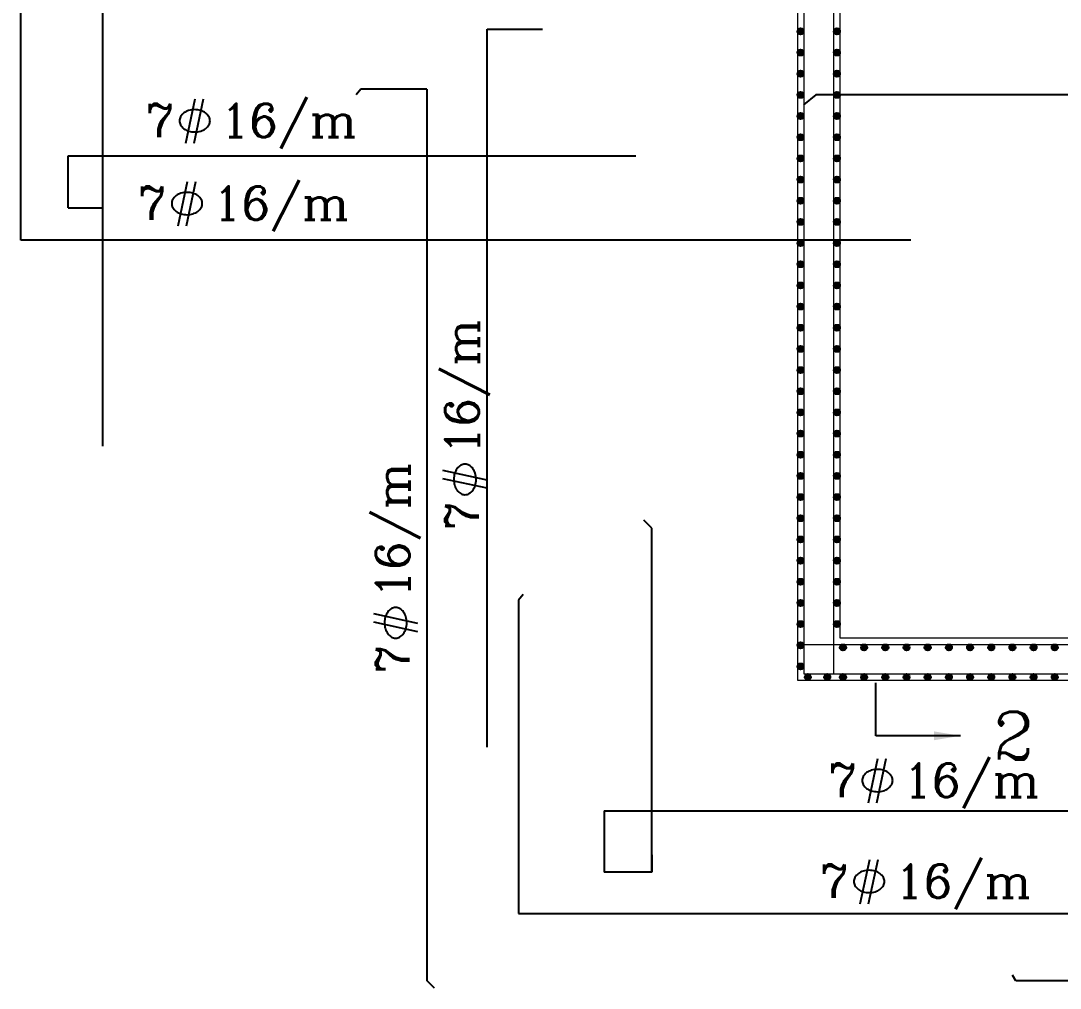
# Model space of a CAD drawing. Header units: metres. Extents: x 64 to 364, y 186 to 335.
# Drawn here: x 207.04 to 216.86, y 303.95 to 313.09 of the extents above; entities that cross this region are included whole.
import ezdxf
from ezdxf.enums import TextEntityAlignment as Align

# ---------------------------------------------------------------- set-up
doc = ezdxf.new("R2010")
doc.units = ezdxf.units.M
doc.header["$MEASUREMENT"] = 0
for name, color, linetype in [('91-TABLE-TEXT', 3, 'Continuous'), ('beam', 3, 'Continuous'), ('DIMENSIONS', 2, 'Continuous'), ('RC', 1, 'Continuous'), ('STEEL', 5, 'Continuous'), ('YQ_IDEN', 3, 'Continuous')]:
    doc.layers.add(name, color=color, linetype=linetype)
doc.styles.add('ROMANC', font='romanc.shx')
doc.styles.add('YQ_IDEN', font='COMPLEX.SHX', dxfattribs={"bigfont": 'GBCBIG.SHX'})

# ---------------------------------------------------------------- blocks, each defined once
blk = doc.blocks.new('A$C456F4A89')
at = {"layer": 'DIMENSIONS'}
for p, q in [((-0.0796, -0.2164), (0.0095, 0.2015)), ((-0.001, -0.2164), (0.0881, 0.2015))]:
    blk.add_line(p, q, dxfattribs=at)
for centre, major_axis, start_param, end_param in [((0.0046, -0.1518), (0, 0.2514), 0, 0.261688), ((0.0046, -0.1518), (0, 0.2514), -0.261688, 0), ((-0.0779, -0.0059), (0, 0.0699), 1.001054, 1.570796), ((-0.0384, -0.0345), (0, 0.1229), 0.57398, 1.001054), ((-0.0125, -0.0799), (0, 0.1769), 0.261688, 0.57398), ((0.0216, -0.0799), (0, 0.1769), -0.57398, -0.261688), ((0.0476, -0.0345), (0, 0.1229), -1.001054, -0.57398), ((0.0871, -0.0059), (0, 0.0699), -1.570796, -1.001054), ((-0.0779, -0.0059), (0, 0.0699), 1.570796, 2.140538), ((-0.0384, 0.0227), (0, 0.1229), 2.140538, 2.567613), ((-0.0125, 0.0681), (0, 0.1769), 2.567613, 2.879905), ((0.0216, 0.0681), (0, 0.1769), 3.403281, 3.715573), ((0.0476, 0.0227), (0, 0.1229), 3.715573, 4.142647), ((0.0871, -0.0059), (0, 0.0699), 4.142647, 4.712389), ((0.0046, 0.14), (0, 0.2514), 2.879905, 3.141593), ((0.0046, 0.14), (0, 0.2514), 3.141593, 3.403281)]:
    blk.add_ellipse(centre, major_axis=major_axis, ratio=0.884775, start_param=start_param, end_param=end_param, dxfattribs=at)
blk = doc.blocks.new('A$C13C43A01')
at = {"layer": 'DIMENSIONS'}
for p, q in [((0.209, 0.034), (-0.209, 0.1231)), ((0.209, -0.0445), (-0.209, 0.0445))]:
    blk.add_line(p, q, dxfattribs=at)
for centre, major_axis, start_param, end_param in [((0.0725, 0.0567), (-0.1769, 0), -0.57398, -0.261688), ((0.0271, 0.0826), (-0.1229, 0), -1.001054, -0.57398), ((-0.0015, 0.1221), (-0.0699, 0), -1.570796, -1.001054), ((-0.0015, 0.1221), (-0.0699, 0), 4.142647, 4.712389), ((-0.0301, 0.0826), (-0.1229, 0), 3.715573, 4.142647), ((-0.0755, 0.0567), (-0.1769, 0), 3.403281, 3.715573), ((0.1444, 0.0396), (-0.2514, 0), -0.261688, 0), ((0.1444, 0.0396), (-0.2514, 0), 0, 0.261688), ((-0.1474, 0.0396), (-0.2514, 0), 3.141593, 3.403281), ((-0.1474, 0.0396), (-0.2514, 0), 2.879905, 3.141593), ((0.0725, 0.0226), (-0.1769, 0), 0.261688, 0.57398), ((0.0271, -0.0034), (-0.1229, 0), 0.57398, 1.001054), ((-0.0015, -0.0429), (-0.0699, 0), 1.001054, 1.570796), ((-0.0015, -0.0429), (-0.0699, 0), 1.570796, 2.140538), ((-0.0301, -0.0034), (-0.1229, 0), 2.140538, 2.567613), ((-0.0755, 0.0226), (-0.1769, 0), 2.567613, 2.879905)]:
    blk.add_ellipse(centre, major_axis=major_axis, ratio=0.884775, start_param=start_param, end_param=end_param, dxfattribs=at)
blk = doc.blocks.new('YQ_SEC3')
at = {"linetype": 'Continuous'}
blk.add_line((0, 8), (0, 0), dxfattribs=at)
blk.add_lwpolyline([(0, 0), (5, 0)], dxfattribs=at)
blk.add_solid([(0.417, 5.5), (-0.417, 5.5), (0, 8)], dxfattribs=at)

msp = doc.modelspace()

# ---------------------------------------------------------------- hatches: boundary and pattern name
at = {"layer": 'STEEL', "ltscale": 0.2}
h = msp.add_hatch(color=256, dxfattribs=at)
h.paths.add_polyline_path([(214.3782, 312.9888), (214.4352, 312.9888, 1)])
h.paths.add_polyline_path([(214.3782, 312.9888, 1), (214.4352, 312.9888)])
h = msp.add_hatch(color=256, dxfattribs=at)
h.paths.add_polyline_path([(214.7206, 312.9888), (214.7776, 312.9888, 1)])
h.paths.add_polyline_path([(214.7206, 312.9888, 1), (214.7776, 312.9888)])
h = msp.add_hatch(color=256, dxfattribs=at)
h.paths.add_polyline_path([(214.3782, 312.7888), (214.4352, 312.7888, 1)])
h.paths.add_polyline_path([(214.3782, 312.7888, 1), (214.4352, 312.7888)])
h = msp.add_hatch(color=256, dxfattribs=at)
h.paths.add_polyline_path([(214.7206, 312.7888), (214.7776, 312.7888, 1)])
h.paths.add_polyline_path([(214.7206, 312.7888, 1), (214.7776, 312.7888)])
h = msp.add_hatch(color=256, dxfattribs=at)
h.paths.add_polyline_path([(214.3782, 312.5888), (214.4352, 312.5888, 1)])
h.paths.add_polyline_path([(214.3782, 312.5888, 1), (214.4352, 312.5888)])
h = msp.add_hatch(color=256, dxfattribs=at)
h.paths.add_polyline_path([(214.7206, 312.5888), (214.7776, 312.5888, 1)])
h.paths.add_polyline_path([(214.7206, 312.5888, 1), (214.7776, 312.5888)])
h = msp.add_hatch(color=256, dxfattribs=at)
h.paths.add_polyline_path([(214.3782, 312.3888), (214.4352, 312.3888, 1)])
h.paths.add_polyline_path([(214.3782, 312.3888, 1), (214.4352, 312.3888)])
h = msp.add_hatch(color=256, dxfattribs=at)
h.paths.add_polyline_path([(214.7206, 312.3888), (214.7776, 312.3888, 1)])
h.paths.add_polyline_path([(214.7206, 312.3888, 1), (214.7776, 312.3888)])
h = msp.add_hatch(color=256, dxfattribs=at)
h.paths.add_polyline_path([(214.3782, 312.1888), (214.4352, 312.1888, 1)])
h.paths.add_polyline_path([(214.3782, 312.1888, 1), (214.4352, 312.1888)])
h = msp.add_hatch(color=256, dxfattribs=at)
h.paths.add_polyline_path([(214.7206, 312.1888), (214.7776, 312.1888, 1)])
h.paths.add_polyline_path([(214.7206, 312.1888, 1), (214.7776, 312.1888)])
h = msp.add_hatch(color=256, dxfattribs=at)
h.paths.add_polyline_path([(214.3782, 311.9888), (214.4352, 311.9888, 1)])
h.paths.add_polyline_path([(214.3782, 311.9888, 1), (214.4352, 311.9888)])
h = msp.add_hatch(color=256, dxfattribs=at)
h.paths.add_polyline_path([(214.7206, 311.9888), (214.7776, 311.9888, 1)])
h.paths.add_polyline_path([(214.7206, 311.9888, 1), (214.7776, 311.9888)])
h = msp.add_hatch(color=256, dxfattribs=at)
h.paths.add_polyline_path([(214.3782, 311.7888), (214.4352, 311.7888, 1)])
h.paths.add_polyline_path([(214.3782, 311.7888, 1), (214.4352, 311.7888)])
h = msp.add_hatch(color=256, dxfattribs=at)
h.paths.add_polyline_path([(214.7206, 311.7888), (214.7776, 311.7888, 1)])
h.paths.add_polyline_path([(214.7206, 311.7888, 1), (214.7776, 311.7888)])
h = msp.add_hatch(color=256, dxfattribs=at)
h.paths.add_polyline_path([(214.3782, 311.5888), (214.4352, 311.5888, 1)])
h.paths.add_polyline_path([(214.3782, 311.5888, 1), (214.4352, 311.5888)])
h = msp.add_hatch(color=256, dxfattribs=at)
h.paths.add_polyline_path([(214.7206, 311.5888), (214.7776, 311.5888, 1)])
h.paths.add_polyline_path([(214.7206, 311.5888, 1), (214.7776, 311.5888)])
h = msp.add_hatch(color=256, dxfattribs=at)
h.paths.add_polyline_path([(214.3782, 311.3888), (214.4352, 311.3888, 1)])
h.paths.add_polyline_path([(214.3782, 311.3888, 1), (214.4352, 311.3888)])
h = msp.add_hatch(color=256, dxfattribs=at)
h.paths.add_polyline_path([(214.7206, 311.3888), (214.7776, 311.3888, 1)])
h.paths.add_polyline_path([(214.7206, 311.3888, 1), (214.7776, 311.3888)])
h = msp.add_hatch(color=256, dxfattribs=at)
h.paths.add_polyline_path([(214.3782, 311.1888), (214.4352, 311.1888, 1)])
h.paths.add_polyline_path([(214.3782, 311.1888, 1), (214.4352, 311.1888)])
h = msp.add_hatch(color=256, dxfattribs=at)
h.paths.add_polyline_path([(214.7206, 311.1888), (214.7776, 311.1888, 1)])
h.paths.add_polyline_path([(214.7206, 311.1888, 1), (214.7776, 311.1888)])
h = msp.add_hatch(color=256, dxfattribs=at)
h.paths.add_polyline_path([(214.3782, 310.9888), (214.4352, 310.9888, 1)])
h.paths.add_polyline_path([(214.3782, 310.9888, 1), (214.4352, 310.9888)])
h = msp.add_hatch(color=256, dxfattribs=at)
h.paths.add_polyline_path([(214.7206, 310.9888), (214.7776, 310.9888, 1)])
h.paths.add_polyline_path([(214.7206, 310.9888, 1), (214.7776, 310.9888)])
h = msp.add_hatch(color=256, dxfattribs=at)
h.paths.add_polyline_path([(214.3782, 310.7888), (214.4352, 310.7888, 1)])
h.paths.add_polyline_path([(214.3782, 310.7888, 1), (214.4352, 310.7888)])
h = msp.add_hatch(color=256, dxfattribs=at)
h.paths.add_polyline_path([(214.7206, 310.7888), (214.7776, 310.7888, 1)])
h.paths.add_polyline_path([(214.7206, 310.7888, 1), (214.7776, 310.7888)])
h = msp.add_hatch(color=256, dxfattribs=at)
h.paths.add_polyline_path([(214.3782, 310.5888), (214.4352, 310.5888, 1)])
h.paths.add_polyline_path([(214.3782, 310.5888, 1), (214.4352, 310.5888)])
h = msp.add_hatch(color=256, dxfattribs=at)
h.paths.add_polyline_path([(214.7206, 310.5888), (214.7776, 310.5888, 1)])
h.paths.add_polyline_path([(214.7206, 310.5888, 1), (214.7776, 310.5888)])
h = msp.add_hatch(color=256, dxfattribs=at)
h.paths.add_polyline_path([(214.3782, 310.3888), (214.4352, 310.3888, 1)])
h.paths.add_polyline_path([(214.3782, 310.3888, 1), (214.4352, 310.3888)])
h = msp.add_hatch(color=256, dxfattribs=at)
h.paths.add_polyline_path([(214.7206, 310.3888), (214.7776, 310.3888, 1)])
h.paths.add_polyline_path([(214.7206, 310.3888, 1), (214.7776, 310.3888)])
h = msp.add_hatch(color=256, dxfattribs=at)
h.paths.add_polyline_path([(214.3782, 310.1888), (214.4352, 310.1888, 1)])
h.paths.add_polyline_path([(214.3782, 310.1888, 1), (214.4352, 310.1888)])
h = msp.add_hatch(color=256, dxfattribs=at)
h.paths.add_polyline_path([(214.7206, 310.1888), (214.7776, 310.1888, 1)])
h.paths.add_polyline_path([(214.7206, 310.1888, 1), (214.7776, 310.1888)])
h = msp.add_hatch(color=256, dxfattribs=at)
h.paths.add_polyline_path([(214.3782, 309.9888), (214.4352, 309.9888, 1)])
h.paths.add_polyline_path([(214.3782, 309.9888, 1), (214.4352, 309.9888)])
h = msp.add_hatch(color=256, dxfattribs=at)
h.paths.add_polyline_path([(214.7206, 309.9888), (214.7776, 309.9888, 1)])
h.paths.add_polyline_path([(214.7206, 309.9888, 1), (214.7776, 309.9888)])
h = msp.add_hatch(color=256, dxfattribs=at)
h.paths.add_polyline_path([(214.3782, 309.7888), (214.4352, 309.7888, 1)])
h.paths.add_polyline_path([(214.3782, 309.7888, 1), (214.4352, 309.7888)])
h = msp.add_hatch(color=256, dxfattribs=at)
h.paths.add_polyline_path([(214.7206, 309.7888), (214.7776, 309.7888, 1)])
h.paths.add_polyline_path([(214.7206, 309.7888, 1), (214.7776, 309.7888)])
h = msp.add_hatch(color=256, dxfattribs=at)
h.paths.add_polyline_path([(214.3782, 309.5888), (214.4352, 309.5888, 1)])
h.paths.add_polyline_path([(214.3782, 309.5888, 1), (214.4352, 309.5888)])
h = msp.add_hatch(color=256, dxfattribs=at)
h.paths.add_polyline_path([(214.7206, 309.5888), (214.7776, 309.5888, 1)])
h.paths.add_polyline_path([(214.7206, 309.5888, 1), (214.7776, 309.5888)])
h = msp.add_hatch(color=256, dxfattribs=at)
h.paths.add_polyline_path([(214.3782, 309.3888), (214.4352, 309.3888, 1)])
h.paths.add_polyline_path([(214.3782, 309.3888, 1), (214.4352, 309.3888)])
h = msp.add_hatch(color=256, dxfattribs=at)
h.paths.add_polyline_path([(214.7206, 309.3888), (214.7776, 309.3888, 1)])
h.paths.add_polyline_path([(214.7206, 309.3888, 1), (214.7776, 309.3888)])
h = msp.add_hatch(color=256, dxfattribs=at)
h.paths.add_polyline_path([(214.3782, 309.1888), (214.4352, 309.1888, 1)])
h.paths.add_polyline_path([(214.3782, 309.1888, 1), (214.4352, 309.1888)])
h = msp.add_hatch(color=256, dxfattribs=at)
h.paths.add_polyline_path([(214.7206, 309.1888), (214.7776, 309.1888, 1)])
h.paths.add_polyline_path([(214.7206, 309.1888, 1), (214.7776, 309.1888)])
h = msp.add_hatch(color=256, dxfattribs=at)
h.paths.add_polyline_path([(214.3782, 308.9888), (214.4352, 308.9888, 1)])
h.paths.add_polyline_path([(214.3782, 308.9888, 1), (214.4352, 308.9888)])
h = msp.add_hatch(color=256, dxfattribs=at)
h.paths.add_polyline_path([(214.7206, 308.9888), (214.7776, 308.9888, 1)])
h.paths.add_polyline_path([(214.7206, 308.9888, 1), (214.7776, 308.9888)])
h = msp.add_hatch(color=256, dxfattribs=at)
h.paths.add_polyline_path([(214.3782, 308.7888), (214.4352, 308.7888, 1)])
h.paths.add_polyline_path([(214.3782, 308.7888, 1), (214.4352, 308.7888)])
h = msp.add_hatch(color=256, dxfattribs=at)
h.paths.add_polyline_path([(214.7206, 308.7888), (214.7776, 308.7888, 1)])
h.paths.add_polyline_path([(214.7206, 308.7888, 1), (214.7776, 308.7888)])
h = msp.add_hatch(color=256, dxfattribs=at)
h.paths.add_polyline_path([(214.3782, 308.5888), (214.4352, 308.5888, 1)])
h.paths.add_polyline_path([(214.3782, 308.5888, 1), (214.4352, 308.5888)])
h = msp.add_hatch(color=256, dxfattribs=at)
h.paths.add_polyline_path([(214.7206, 308.5888), (214.7776, 308.5888, 1)])
h.paths.add_polyline_path([(214.7206, 308.5888, 1), (214.7776, 308.5888)])
h = msp.add_hatch(color=256, dxfattribs=at)
h.paths.add_polyline_path([(214.3782, 308.3888), (214.4352, 308.3888, 1)])
h.paths.add_polyline_path([(214.3782, 308.3888, 1), (214.4352, 308.3888)])
h = msp.add_hatch(color=256, dxfattribs=at)
h.paths.add_polyline_path([(214.7206, 308.3888), (214.7776, 308.3888, 1)])
h.paths.add_polyline_path([(214.7206, 308.3888, 1), (214.7776, 308.3888)])
h = msp.add_hatch(color=256, dxfattribs=at)
h.paths.add_polyline_path([(214.3782, 308.1888), (214.4352, 308.1888, 1)])
h.paths.add_polyline_path([(214.3782, 308.1888, 1), (214.4352, 308.1888)])
h = msp.add_hatch(color=256, dxfattribs=at)
h.paths.add_polyline_path([(214.7206, 308.1888), (214.7776, 308.1888, 1)])
h.paths.add_polyline_path([(214.7206, 308.1888, 1), (214.7776, 308.1888)])
h = msp.add_hatch(color=256, dxfattribs=at)
h.paths.add_polyline_path([(214.3782, 307.9888), (214.4352, 307.9888, 1)])
h.paths.add_polyline_path([(214.3782, 307.9888, 1), (214.4352, 307.9888)])
h = msp.add_hatch(color=256, dxfattribs=at)
h.paths.add_polyline_path([(214.7206, 307.9888), (214.7776, 307.9888, 1)])
h.paths.add_polyline_path([(214.7206, 307.9888, 1), (214.7776, 307.9888)])
h = msp.add_hatch(color=256, dxfattribs=at)
h.paths.add_polyline_path([(214.3782, 307.7888), (214.4352, 307.7888, 1)])
h.paths.add_polyline_path([(214.3782, 307.7888, 1), (214.4352, 307.7888)])
h = msp.add_hatch(color=256, dxfattribs=at)
h.paths.add_polyline_path([(214.7206, 307.7888), (214.7776, 307.7888, 1)])
h.paths.add_polyline_path([(214.7206, 307.7888, 1), (214.7776, 307.7888)])
h = msp.add_hatch(color=256, dxfattribs=at)
h.paths.add_polyline_path([(214.3782, 307.5888), (214.4352, 307.5888, 1)])
h.paths.add_polyline_path([(214.3782, 307.5888, 1), (214.4352, 307.5888)])
h = msp.add_hatch(color=256, dxfattribs=at)
h.paths.add_polyline_path([(214.7206, 307.5888), (214.7776, 307.5888, 1)])
h.paths.add_polyline_path([(214.7206, 307.5888, 1), (214.7776, 307.5888)])
h = msp.add_hatch(color=256, dxfattribs=at)
h.paths.add_polyline_path([(214.3782, 307.3888), (214.4352, 307.3888, 1)])
h.paths.add_polyline_path([(214.3782, 307.3888, 1), (214.4352, 307.3888)])
h = msp.add_hatch(color=256, dxfattribs=at)
h.paths.add_polyline_path([(214.7206, 307.3888), (214.7776, 307.3888, 1)])
h.paths.add_polyline_path([(214.7206, 307.3888, 1), (214.7776, 307.3888)])
h = msp.add_hatch(color=256, dxfattribs=at)
h.paths.add_polyline_path([(214.3782, 307.1888), (214.4352, 307.1888, 1)])
h.paths.add_polyline_path([(214.3782, 307.1888, 1), (214.4352, 307.1888)])
h = msp.add_hatch(color=256, dxfattribs=at)
h.paths.add_polyline_path([(214.7782, 307.169), (214.8352, 307.169, 1)])
h.paths.add_polyline_path([(214.7782, 307.169, 1), (214.8352, 307.169)])
h = msp.add_hatch(color=256, dxfattribs=at)
h.paths.add_polyline_path([(214.9782, 307.169), (215.0352, 307.169, 1)])
h.paths.add_polyline_path([(214.9782, 307.169, 1), (215.0352, 307.169)])
h = msp.add_hatch(color=256, dxfattribs=at)
h.paths.add_polyline_path([(215.1782, 307.169), (215.2352, 307.169, 1)])
h.paths.add_polyline_path([(215.1782, 307.169, 1), (215.2352, 307.169)])
h = msp.add_hatch(color=256, dxfattribs=at)
h.paths.add_polyline_path([(215.3782, 307.169), (215.4352, 307.169, 1)])
h.paths.add_polyline_path([(215.3782, 307.169, 1), (215.4352, 307.169)])
h = msp.add_hatch(color=256, dxfattribs=at)
h.paths.add_polyline_path([(215.5782, 307.169), (215.6352, 307.169, 1)])
h.paths.add_polyline_path([(215.5782, 307.169, 1), (215.6352, 307.169)])
h = msp.add_hatch(color=256, dxfattribs=at)
h.paths.add_polyline_path([(215.7782, 307.169), (215.8352, 307.169, 1)])
h.paths.add_polyline_path([(215.7782, 307.169, 1), (215.8352, 307.169)])
h = msp.add_hatch(color=256, dxfattribs=at)
h.paths.add_polyline_path([(215.9782, 307.169), (216.0352, 307.169, 1)])
h.paths.add_polyline_path([(215.9782, 307.169, 1), (216.0352, 307.169)])
h = msp.add_hatch(color=256, dxfattribs=at)
h.paths.add_polyline_path([(216.1782, 307.169), (216.2352, 307.169, 1)])
h.paths.add_polyline_path([(216.1782, 307.169, 1), (216.2352, 307.169)])
h = msp.add_hatch(color=256, dxfattribs=at)
h.paths.add_polyline_path([(216.3782, 307.169), (216.4352, 307.169, 1)])
h.paths.add_polyline_path([(216.3782, 307.169, 1), (216.4352, 307.169)])
h = msp.add_hatch(color=256, dxfattribs=at)
h.paths.add_polyline_path([(216.5782, 307.169), (216.6352, 307.169, 1)])
h.paths.add_polyline_path([(216.5782, 307.169, 1), (216.6352, 307.169)])
h = msp.add_hatch(color=256, dxfattribs=at)
h.paths.add_polyline_path([(216.7782, 307.169), (216.8352, 307.169, 1)])
h.paths.add_polyline_path([(216.7782, 307.169, 1), (216.8352, 307.169)])
h = msp.add_hatch(color=256, dxfattribs=at)
h.paths.add_polyline_path([(214.3782, 306.9888), (214.4352, 306.9888, 1)])
h.paths.add_polyline_path([(214.3782, 306.9888, 1), (214.4352, 306.9888)])
h = msp.add_hatch(color=256, dxfattribs=at)
h.paths.add_polyline_path([(214.4465, 306.889), (214.5035, 306.889, 1)])
h.paths.add_polyline_path([(214.4465, 306.889, 1), (214.5035, 306.889)])
h = msp.add_hatch(color=256, dxfattribs=at)
h.paths.add_polyline_path([(214.63, 306.889), (214.6871, 306.889, 1)])
h.paths.add_polyline_path([(214.63, 306.889, 1), (214.6871, 306.889)])
h = msp.add_hatch(color=256, dxfattribs=at)
h.paths.add_polyline_path([(214.7782, 306.889), (214.8352, 306.889, 1)])
h.paths.add_polyline_path([(214.7782, 306.889, 1), (214.8352, 306.889)])
h = msp.add_hatch(color=256, dxfattribs=at)
h.paths.add_polyline_path([(214.9782, 306.889), (215.0352, 306.889, 1)])
h.paths.add_polyline_path([(214.9782, 306.889, 1), (215.0352, 306.889)])
h = msp.add_hatch(color=256, dxfattribs=at)
h.paths.add_polyline_path([(215.1782, 306.889), (215.2352, 306.889, 1)])
h.paths.add_polyline_path([(215.1782, 306.889, 1), (215.2352, 306.889)])
h = msp.add_hatch(color=256, dxfattribs=at)
h.paths.add_polyline_path([(215.3782, 306.889), (215.4352, 306.889, 1)])
h.paths.add_polyline_path([(215.3782, 306.889, 1), (215.4352, 306.889)])
h = msp.add_hatch(color=256, dxfattribs=at)
h.paths.add_polyline_path([(215.5782, 306.889), (215.6352, 306.889, 1)])
h.paths.add_polyline_path([(215.5782, 306.889, 1), (215.6352, 306.889)])
h = msp.add_hatch(color=256, dxfattribs=at)
h.paths.add_polyline_path([(215.7782, 306.889), (215.8352, 306.889, 1)])
h.paths.add_polyline_path([(215.7782, 306.889, 1), (215.8352, 306.889)])
h = msp.add_hatch(color=256, dxfattribs=at)
h.paths.add_polyline_path([(215.9782, 306.889), (216.0352, 306.889, 1)])
h.paths.add_polyline_path([(215.9782, 306.889, 1), (216.0352, 306.889)])
h = msp.add_hatch(color=256, dxfattribs=at)
h.paths.add_polyline_path([(216.1782, 306.889), (216.2352, 306.889, 1)])
h.paths.add_polyline_path([(216.1782, 306.889, 1), (216.2352, 306.889)])
h = msp.add_hatch(color=256, dxfattribs=at)
h.paths.add_polyline_path([(216.3782, 306.889), (216.4352, 306.889, 1)])
h.paths.add_polyline_path([(216.3782, 306.889, 1), (216.4352, 306.889)])
h = msp.add_hatch(color=256, dxfattribs=at)
h.paths.add_polyline_path([(216.5782, 306.889), (216.6352, 306.889, 1)])
h.paths.add_polyline_path([(216.5782, 306.889, 1), (216.6352, 306.889)])
h = msp.add_hatch(color=256, dxfattribs=at)
h.paths.add_polyline_path([(216.7782, 306.889), (216.8352, 306.889, 1)])
h.paths.add_polyline_path([(216.7782, 306.889, 1), (216.8352, 306.889)])

# ---------------------------------------------------------------- linework, layer by layer
at = {"layer": 'beam', "ltscale": 0.2}
for p, q in [((207.817, 317.4507), (207.817, 309.0713)), ((207.0441, 311.0164), (207.0441, 317.0524)), ((211.4461, 306.2266), (211.4461, 313.0084)), ((211.4461, 313.0084), (211.969, 313.0084)), ((210.2541, 312.4429), (210.2111, 312.3885)), ((210.8766, 312.4429), (210.2541, 312.4429)), ((210.8766, 312.4429), (210.8766, 304.0232)), ((214.5499, 312.3884), (214.4349, 312.2948)), ((222.1611, 312.3884), (214.5499, 312.3884)), ((207.4899, 311.8124), (212.8517, 311.8124)), ((207.4899, 311.3218), (207.4899, 311.8124)), ((207.4899, 311.3218), (207.817, 311.3224)), ((215.4471, 311.0164), (207.0441, 311.0164)), ((213.0009, 308.2955), (212.9262, 308.3699)), ((213.0009, 305.0448), (213.0009, 308.2955)), ((211.7861, 307.6691), (211.7444, 307.6151)), ((211.7444, 307.6151), (211.7444, 304.6553)), ((212.5521, 305.6247), (219.5521, 305.6247)), ((213.0009, 305.2092), (213.0009, 305.0448)), ((211.7444, 304.6553), (217.5662, 304.6553)), ((216.4397, 304.0184), (216.4063, 304.0724)), ((210.9513, 303.9488), (210.8766, 304.0232))]:
    msp.add_line(p, q, dxfattribs=at)
at = {"layer": 'RC', "lineweight": 9}
for p, q in [((214.438, 314.1976), (214.438, 306.9176)), ((214.718, 314.1976), (214.718, 306.9176)), ((214.378, 313.8576), (214.378, 306.8576)), ((214.778, 313.8576), (214.778, 307.2576)), ((214.438, 307.1976), (229.718, 307.1976)), ((214.778, 307.2576), (229.378, 307.2576)), ((214.438, 306.9176), (229.718, 306.9176)), ((214.378, 306.8576), (229.778, 306.8576))]:
    msp.add_line(p, q, dxfattribs=at)
at = {"layer": 'STEEL'}
for p, q in [((212.5521, 305.6247), (212.5521, 305.0448)), ((213.0009, 305.0448), (212.5521, 305.0448)), ((221.3403, 304.0184), (216.4397, 304.0184))]:
    msp.add_line(p, q, dxfattribs=at)
for centre in [(214.4068, 312.9885), (214.7492, 312.9885), (214.4068, 312.7885), (214.7492, 312.7885), (214.4068, 312.5885), (214.7492, 312.5885), (214.4068, 312.3885), (214.7492, 312.3885), (214.4068, 312.1885), (214.7492, 312.1885), (214.4068, 311.9885), (214.7492, 311.9885), (214.4068, 311.7885), (214.7492, 311.7885), (214.4068, 311.5885), (214.7492, 311.5885), (214.4068, 311.3885), (214.7492, 311.3885), (214.4068, 311.1885), (214.7492, 311.1885), (214.4068, 310.9885), (214.7492, 310.9885), (214.4068, 310.7885), (214.7492, 310.7885), (214.4068, 310.5885), (214.7492, 310.5885), (214.4068, 310.3885), (214.7492, 310.3885), (214.4068, 310.1885), (214.7492, 310.1885), (214.4068, 309.9885), (214.7492, 309.9885), (214.4068, 309.7885), (214.7492, 309.7885), (214.4068, 309.5885), (214.7492, 309.5885), (214.4068, 309.3885), (214.7492, 309.3885), (214.4068, 309.1885), (214.7492, 309.1885), (214.4068, 308.9885), (214.7492, 308.9885), (214.4068, 308.7885), (214.7492, 308.7885), (214.4068, 308.5885), (214.7492, 308.5885), (214.4068, 308.3885), (214.7492, 308.3885), (214.4068, 308.1885), (214.7492, 308.1885), (214.4068, 307.9885), (214.7492, 307.9885), (214.4068, 307.7885), (214.7492, 307.7885), (214.4068, 307.5885), (214.7492, 307.5885), (214.4068, 307.3885), (214.7492, 307.3885), (214.4068, 307.1885), (214.8068, 307.1688), (215.0068, 307.1688), (215.2068, 307.1688), (215.4068, 307.1688), (215.6068, 307.1688), (215.8068, 307.1688), (216.0068, 307.1688), (216.2068, 307.1688), (216.4068, 307.1688), (216.6068, 307.1688), (216.8068, 307.1688), (214.4068, 306.9885), (214.4751, 306.8888), (214.6586, 306.8888), (214.8068, 306.8888), (215.0068, 306.8888), (215.2068, 306.8888), (215.4068, 306.8888), (215.6068, 306.8888), (215.8068, 306.8888), (216.0068, 306.8888), (216.2068, 306.8888), (216.4068, 306.8888), (216.6068, 306.8888), (216.8068, 306.8888)]:
    msp.add_circle(centre, 0.0288, dxfattribs=at)

# ---------------------------------------------------------------- block references
at = {"layer": 'DIMENSIONS'}
for name, p in [('A$C456F4A89', (208.6817, 312.1494)), ('A$C456F4A89', (208.6087, 311.3681)), ('A$C13C43A01', (211.2394, 308.7161)), ('A$C13C43A01', (210.5849, 307.3615)), ('A$C456F4A89', (215.1275, 305.917)), ('A$C456F4A89', (215.0497, 304.9632))]:
    msp.add_blockref(name, p, dxfattribs=at)
at = {"layer": 'YQ_IDEN', "lineweight": 9, "xscale": -0.1, "yscale": 0.1, "zscale": 0.1, "rotation": 270}
msp.add_blockref('YQ_SEC3', (215.1171, 306.3336), dxfattribs=at)

# ---------------------------------------------------------------- texts
at = {"layer": '91-TABLE-TEXT', "style": 'ROMANC'}
for p in [(209.2217, 312.1238), (209.1487, 311.3424), (215.6675, 305.8913), (215.5897, 304.9376)]:
    msp.add_text('7  16/m', height=0.31734, dxfattribs=at).set_placement(p, align=Align.MIDDLE)
for p in [(211.2317, 309.276), (210.5773, 307.9214)]:
    msp.add_text('7  16/m', height=0.31734, rotation=90, dxfattribs=at).set_placement(p, align=Align.MIDDLE)
at = {"layer": 'YQ_IDEN', "color": 7, "lineweight": 9, "style": 'YQ_IDEN'}
msp.add_text('2', height=0.45, dxfattribs=at).set_placement((216.4171, 306.3336), align=Align.MIDDLE)

doc.saveas('drawing.dxf')
